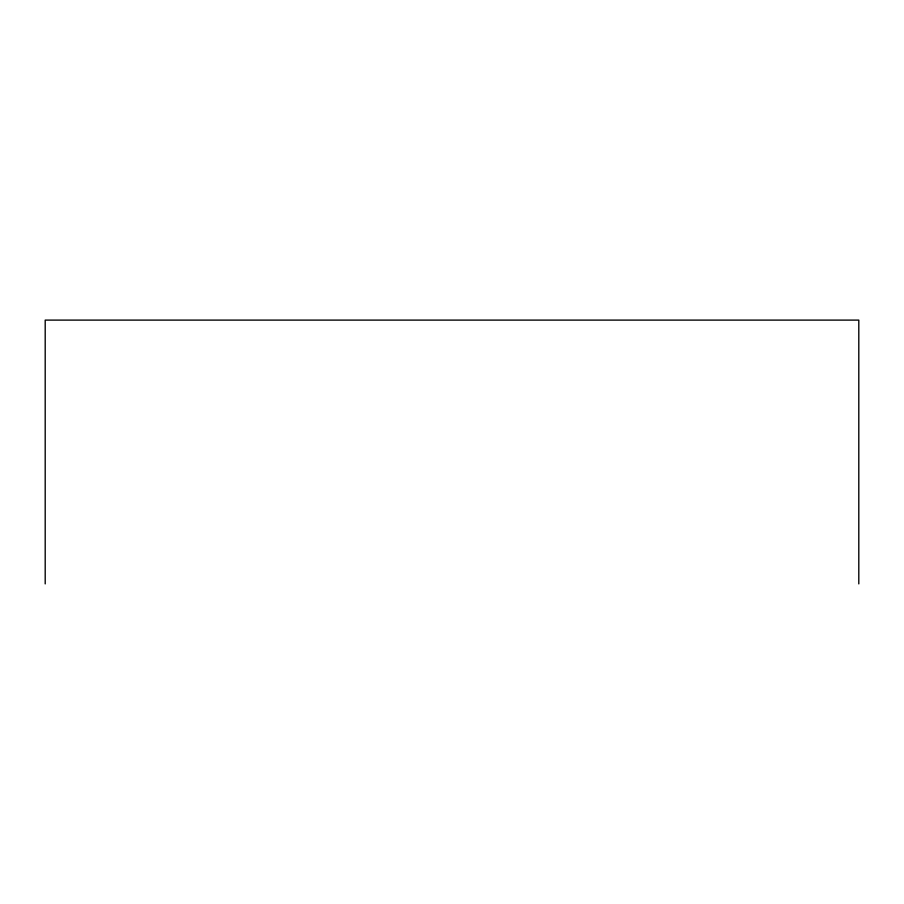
<?xml version="1.0" encoding="UTF-8"?>
<svg xmlns="http://www.w3.org/2000/svg" width="904" height="904" viewBox="0 0 904 904"><rect width="100%" height="100%" fill="white"/><g stroke="black" fill="none" stroke-linecap="round" stroke-linejoin="round"><path stroke-width="1.36" d="M858.8 583.894L858.8 320.106L45.2 320.106L45.2 583.894"/></g></svg>
